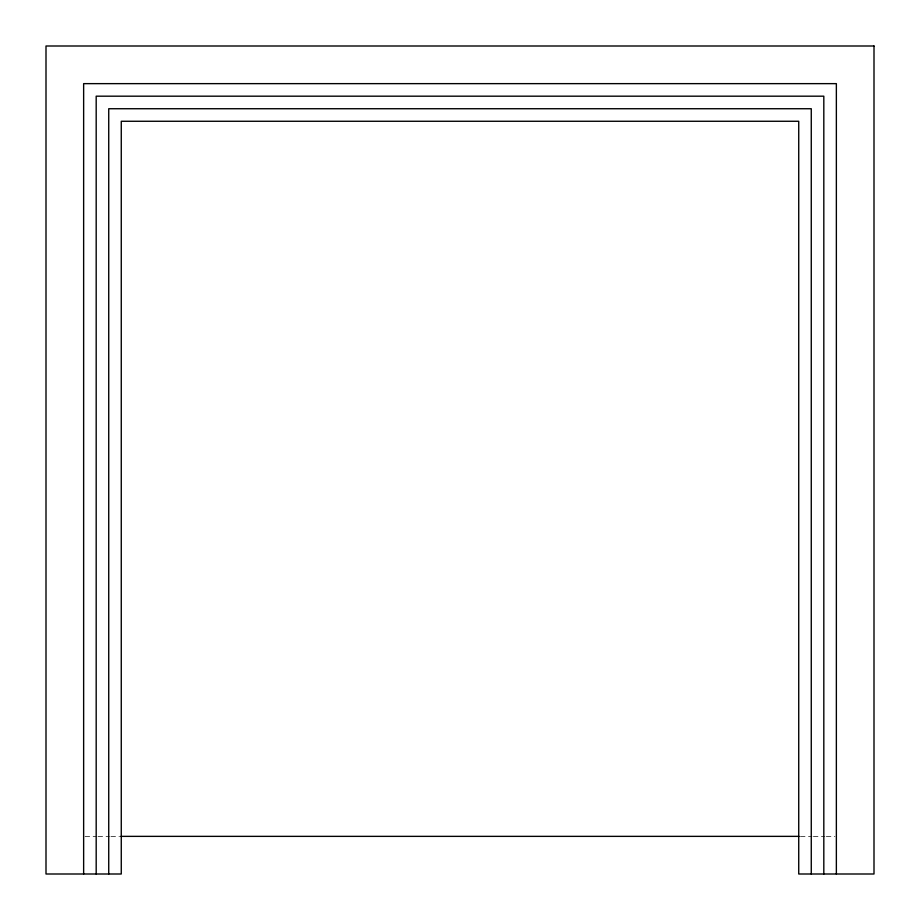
<?xml version="1.0" encoding="UTF-8"?>
<svg xmlns="http://www.w3.org/2000/svg" width="920" height="920" viewBox="0 0 920 920"><rect width="100%" height="100%" fill="white"/><g stroke="black" fill="none" stroke-linecap="round" stroke-linejoin="round"><path stroke-width="0.69" stroke-dasharray="4.6 3.45" d="M85.077 836.36L96.565 836.36M98.003 836.36L109.491 836.36M110.929 836.36L119.554 836.36M800.446 836.36L811.946 836.36M813.383 836.36L824.872 836.36M826.309 836.36L834.923 836.36"/><path stroke-width="1.38" d="M120.98 836.36L799.02 836.36M836.36 874L836.36 83.639L83.639 83.639L83.639 874M823.814 874L823.814 96.186L96.186 96.186L96.186 874M811.268 874L811.268 108.732L108.732 108.732L108.732 874M874 46L46 46L46 874L121.267 874L121.267 121.267L798.732 121.267L798.732 874L874 874L874 46"/></g></svg>
